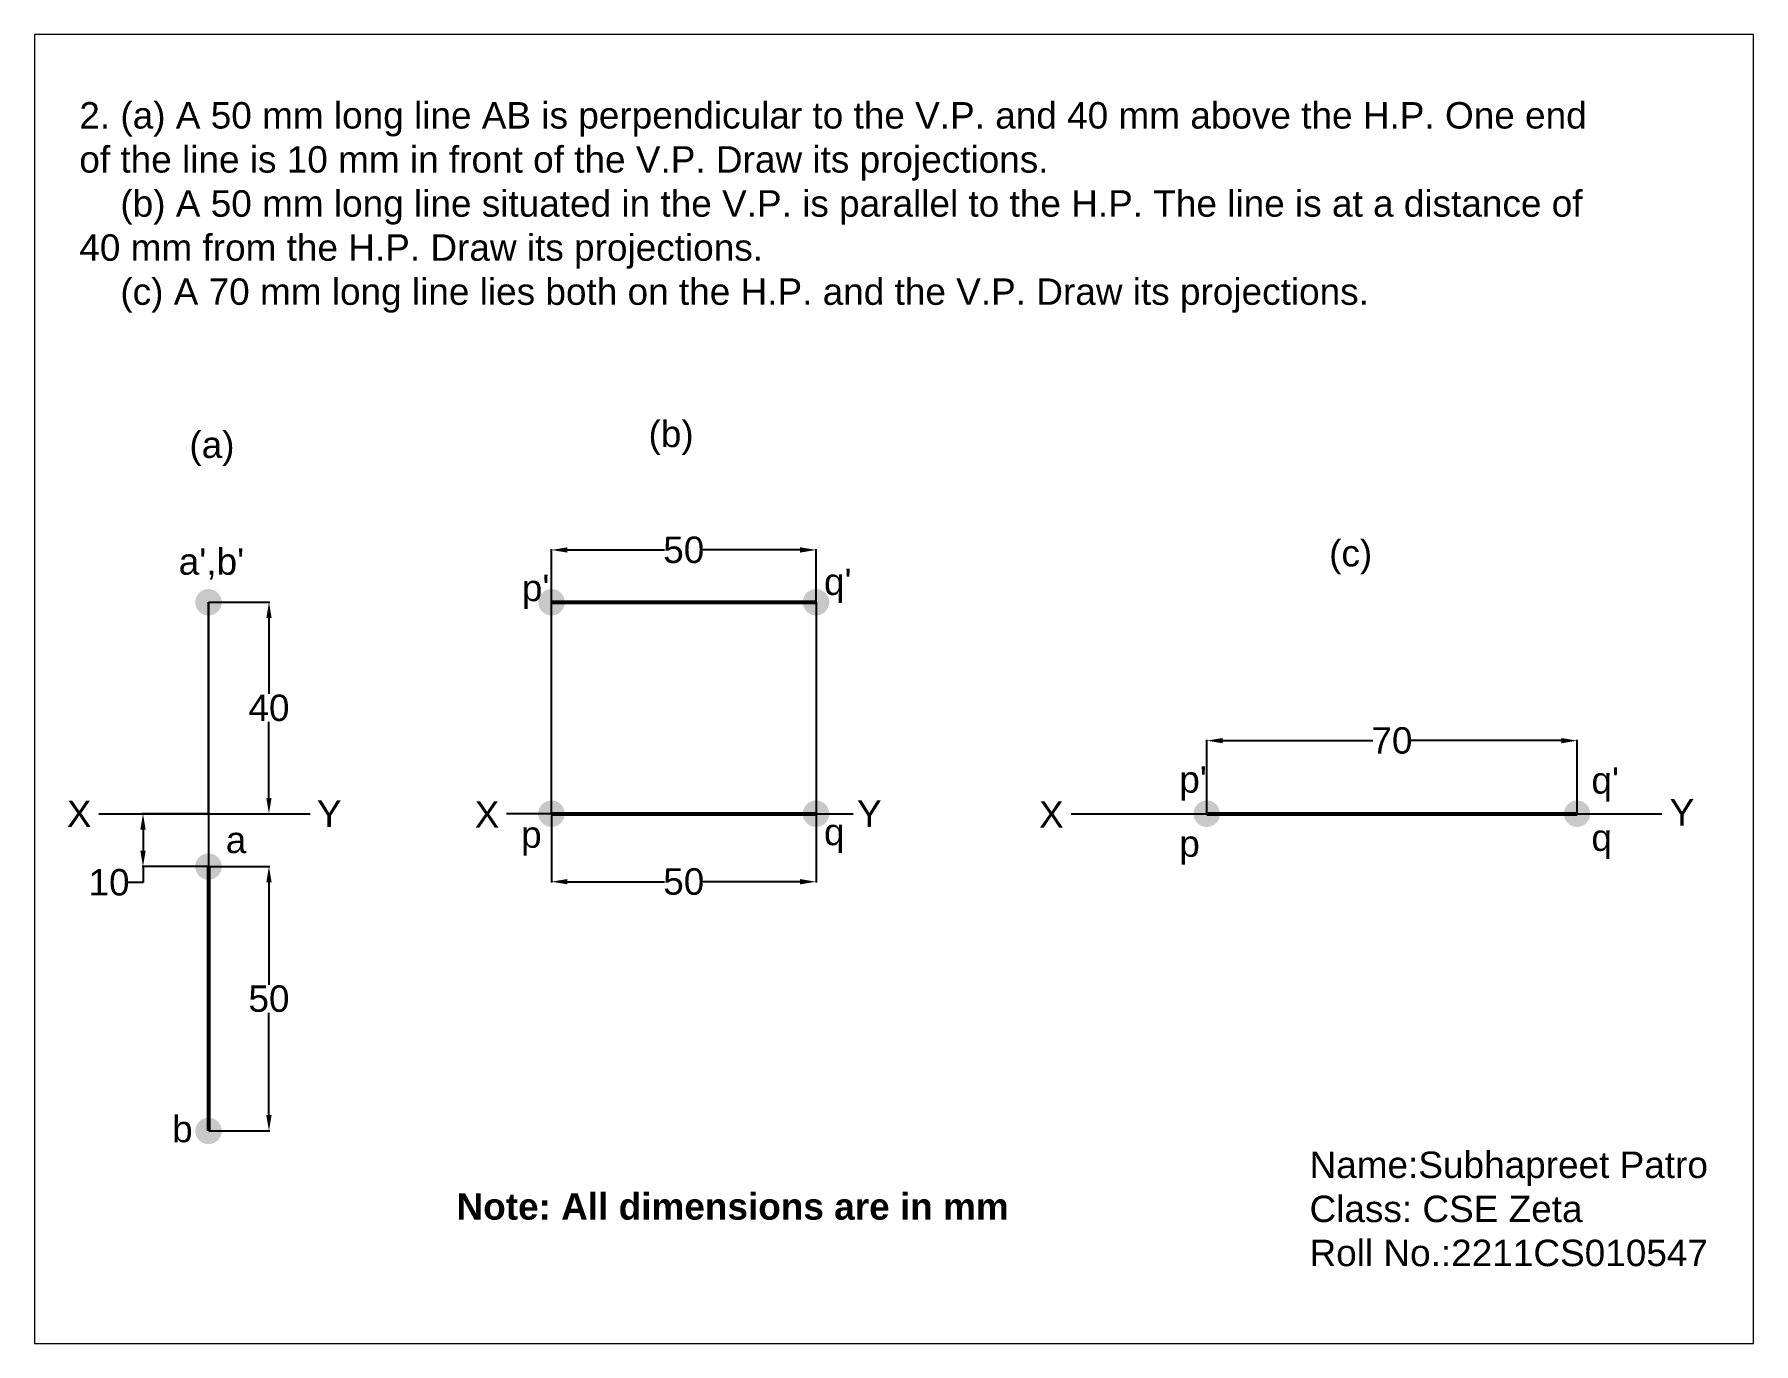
# Paper-space layout 'Layout2' of a CAD drawing. Header units: millimetres. Extents: x 1.05 to 9.45, y 0.8 to 7.2.
# The model-space entities are those that its viewports show. They can reach past a viewport. Long polylines and large blocks are cut down to what shows.
import ezdxf

# ---------------------------------------------------------------- set-up
doc = ezdxf.new("R2010")
doc.units = ezdxf.units.MM
doc.header["$MEASUREMENT"] = 0
doc.styles.get("Standard").update_dxf_attribs({"font": 'arial.ttf'})
doc.dimstyles.get("Standard").update_dxf_attribs({"dimtxt": 5, "dimasz": 3, "dimexe": 0.18, "dimexo": 0.0625, "dimgap": 0.09, "dimtad": 0, "dimtih": 1, "dimtoh": 1, "dimdec": 0, "dimzin": 0, "dimdsep": 46, "dimtxsty": 'Standard', "dimcen": 0.09, "dimadec": 0, "dimazin": 0, "dimtfac": 1, "dimtdec": 0, "dimtofl": 0, "dimtmove": 0, "dimatfit": 3, "dimfxl": 1, "dimtolj": 1, "dimtzin": 0, "dimarcsym": 0})

# ---------------------------------------------------------------- blocks, each defined once
blk = doc.blocks.new('*D9')
at = {"color": 0, "lineweight": -2, "transparency": 16777216}
for p, q in [((653.65, 365.74), (665.2, 365.74)), ((665.02, 362.74), (665.02, 348.39)), ((665.02, 328.74), (665.02, 343.1)), ((653.65, 325.74), (665.2, 325.74))]:
    blk.add_line(p, q, dxfattribs=at)
at = {"color": 0, "transparency": 16777216}
for points in [[(664.52, 362.74), (665.52, 362.74), (665.02, 365.74)], [(664.52, 328.74), (665.52, 328.74), (665.02, 325.74)]]:
    blk.add_solid(points, dxfattribs=at)
at = {"layer": 'Defpoints', "color": 0, "transparency": 16777216}
for p in [(653.59, 365.74), (653.59, 325.74), (665.02, 325.74)]:
    blk.add_point(p, dxfattribs=at)
at = {"color": 0, "transparency": 16777216, "insert": (665.02, 345.74), "char_height": 5, "attachment_point": 5}
blk.add_mtext('\\A1;40', dxfattribs=at)
blk = doc.blocks.new('*D10')
at = {"color": 0, "lineweight": -2, "transparency": 16777216}
for p, q in [((653.65, 315.74), (665.2, 315.74)), ((665.02, 312.74), (665.02, 293.39)), ((665.02, 268.74), (665.02, 288.1)), ((653.65, 265.74), (665.2, 265.74))]:
    blk.add_line(p, q, dxfattribs=at)
at = {"color": 0, "transparency": 16777216}
for points in [[(664.52, 312.74), (665.52, 312.74), (665.02, 315.74)], [(664.52, 268.74), (665.52, 268.74), (665.02, 265.74)]]:
    blk.add_solid(points, dxfattribs=at)
at = {"layer": 'Defpoints', "color": 0, "transparency": 16777216}
for p in [(653.59, 315.74), (665.02, 315.74), (653.59, 265.74)]:
    blk.add_point(p, dxfattribs=at)
at = {"color": 0, "transparency": 16777216, "insert": (665.02, 290.74), "char_height": 5, "attachment_point": 5}
blk.add_mtext('\\A1;50', dxfattribs=at)
blk = doc.blocks.new('*D11')
at = {"color": 0, "lineweight": -2, "transparency": 16777216}
for p, q in [((653.52, 325.74), (641.03, 325.74)), ((641.21, 322.74), (641.21, 318.74)), ((653.52, 315.74), (641.03, 315.74)), ((641.21, 315.74), (641.21, 312.74)), ((641.21, 312.74), (638.21, 312.74))]:
    blk.add_line(p, q, dxfattribs=at)
at = {"color": 0, "transparency": 16777216}
for points in [[(640.71, 322.74), (641.71, 322.74), (641.21, 325.74)], [(640.71, 318.74), (641.71, 318.74), (641.21, 315.74)]]:
    blk.add_solid(points, dxfattribs=at)
at = {"layer": 'Defpoints', "color": 0, "transparency": 16777216}
for p in [(653.59, 325.74), (641.21, 315.74), (653.59, 315.74)]:
    blk.add_point(p, dxfattribs=at)
at = {"color": 0, "transparency": 16777216, "insert": (634.79, 312.74), "char_height": 5, "attachment_point": 5}
blk.add_mtext('\\A1;10', dxfattribs=at)
blk = doc.blocks.new('*D12')
at = {"color": 0, "lineweight": -2, "transparency": 16777216}
for p, q in [((842.3, 325.81), (842.3, 339.74)), ((845.3, 339.56), (873.66, 339.56)), ((909.3, 339.56), (880.94, 339.56)), ((912.3, 325.81), (912.3, 339.74))]:
    blk.add_line(p, q, dxfattribs=at)
at = {"color": 0, "transparency": 16777216}
for points in [[(845.3, 340.06), (845.3, 339.06), (842.3, 339.56)], [(909.3, 340.06), (909.3, 339.06), (912.3, 339.56)]]:
    blk.add_solid(points, dxfattribs=at)
at = {"layer": 'Defpoints', "color": 0, "transparency": 16777216}
for p in [(912.3, 339.56), (842.3, 325.74), (912.3, 325.74)]:
    blk.add_point(p, dxfattribs=at)
at = {"color": 0, "transparency": 16777216, "insert": (877.3, 339.56), "char_height": 5, "attachment_point": 5}
blk.add_mtext('\\A1;70', dxfattribs=at)
blk = doc.blocks.new('*D17')
at = {"color": 0, "lineweight": -2, "transparency": 16777216}
for p, q in [((718.43, 365.81), (718.43, 375.8)), ((721.43, 375.62), (739.77, 375.62)), ((765.43, 375.62), (747.09, 375.62)), ((768.43, 365.81), (768.43, 375.8))]:
    blk.add_line(p, q, dxfattribs=at)
at = {"color": 0, "transparency": 16777216}
for points in [[(721.43, 376.12), (721.43, 375.12), (718.43, 375.62)], [(765.43, 376.12), (765.43, 375.12), (768.43, 375.62)]]:
    blk.add_solid(points, dxfattribs=at)
at = {"layer": 'Defpoints', "color": 0, "transparency": 16777216}
for p in [(768.43, 375.62), (718.43, 365.74), (768.43, 365.74)]:
    blk.add_point(p, dxfattribs=at)
at = {"color": 0, "transparency": 16777216, "insert": (743.43, 375.62), "char_height": 5, "attachment_point": 5}
blk.add_mtext('\\A1;50', dxfattribs=at)
blk = doc.blocks.new('*D18')
at = {"color": 0, "lineweight": -2, "transparency": 16777216}
for p, q in [((718.43, 325.68), (718.43, 312.7)), ((768.43, 325.68), (768.43, 312.7)), ((721.43, 312.88), (739.77, 312.88)), ((765.43, 312.88), (747.09, 312.88))]:
    blk.add_line(p, q, dxfattribs=at)
at = {"color": 0, "transparency": 16777216}
for points in [[(721.43, 313.38), (721.43, 312.38), (718.43, 312.88)], [(765.43, 313.38), (765.43, 312.38), (768.43, 312.88)]]:
    blk.add_solid(points, dxfattribs=at)
at = {"layer": 'Defpoints', "color": 0, "transparency": 16777216}
for p in [(718.43, 325.74), (768.43, 325.74), (768.43, 312.88)]:
    blk.add_point(p, dxfattribs=at)
at = {"color": 0, "transparency": 16777216, "insert": (743.43, 312.88), "char_height": 5, "attachment_point": 5}
blk.add_mtext('\\A1;50', dxfattribs=at)

msp = doc.modelspace()

# ---------------------------------------------------------------- linework, layer by layer
for p, q in [((653.59, 325.74), (653.59, 365.74)), ((653.59, 365.74), (653.59, 315.74)), ((718.43, 325.74), (718.43, 365.74)), ((768.43, 365.74), (768.43, 325.74)), ((632.88, 325.74), (672.81, 325.74)), ((718.43, 325.74), (709.94, 325.74)), ((768.43, 325.74), (775.43, 325.74)), ((816.69, 325.74), (928.32, 325.74))]:
    msp.add_line(p, q)
at = {"lineweight": 53}
for p, q in [((718.43, 365.74), (768.43, 365.74)), ((718.43, 325.74), (768.43, 325.74)), ((842.3, 325.74), (912.3, 325.74)), ((653.59, 315.74), (653.59, 265.74))]:
    msp.add_line(p, q, dxfattribs=at)
at = {"const_width": 2.5}
for points in [[(652.34, 365.74, 1), (654.84, 365.74, 1)], [(717.18, 365.74, 1), (719.68, 365.74, 1)], [(767.18, 365.74, 1), (769.68, 365.74, 1)], [(717.18, 325.74, 1), (719.68, 325.74, 1)], [(767.18, 325.74, 1), (769.68, 325.74, 1)], [(841.05, 325.74, 1), (843.55, 325.74, 1)], [(911.05, 325.74, 1), (913.55, 325.74, 1)], [(652.34, 315.74, 1), (654.84, 315.74, 1)], [(652.34, 265.74, 1), (654.84, 265.74, 1)]]:
    msp.add_lwpolyline(points, format="xyb", close=True, dxfattribs=at)

# ---------------------------------------------------------------- texts
at = {"char_height": 5, "attachment_point": 1}
for s, width, insert in [('2. (a) A 50 mm long line AB is perpendicular to the V.P. and 40 mm above the H.P. One end \\Pof the line is 10 mm in front of the V.P. Draw its projections.\\P    (b) A 50 mm long line situated in the V.P. is parallel to the H.P. The line is at a distance of \\P40 mm from the H.P. Draw its projections.\\P    (c) A 70 mm long line lies both on the H.P. and the V.P. Draw its projections.', 298.6834, (629.17, 460.32)), ('(b)', 16.6966, (736.77, 400.08)), ('(a)', 22.1264, (649.97, 398.02)), ('(c)', 20.5444, (865.43, 377.5)), ("a',b'", 10.3733, (647.96, 375.94)), ("p'", 6.534, (712.82, 370.94)), ("q'", 10.2929, (769.94, 372.11)), ("p'", 6.534, (837.1, 334.72)), ("q'", 10.2929, (915.01, 334.54)), ('Y', 12.5232, (674.08, 328.25)), ('Y', 12.5232, (776.18, 328.25)), ('Y', 12.5232, (929.8, 328.5)), ('X', 12.5232, (626.81, 328.22)), ('X', 12.5232, (703.91, 328.09)), ('X', 12.5232, (810.6, 328.09)), ('a', 6.6461, (656.86, 323.29)), ('p', 6.534, (712.68, 324.3)), ('q', 10.2929, (769.94, 324.79)), ('q', 10.2929, (915.01, 323.71)), ('p', 6.534, (837.1, 322.59)), ('b', 11.2983, (646.71, 268.61)), ('Name:Subhapreet Patro\\PClass: CSE Zeta\\PRoll No.:2211CS010547', 93.4346, (861.72, 261.84)), ('{\\fArial|b1|i0|c0|p34;Note: All dimensions are in mm}', 119.6567, (700.47, 253.96))]:
    msp.add_mtext_dynamic_manual_height_columns(s, width=width, gutter_width=25, heights=[0], dxfattribs=dict(at, insert=insert))

# ---------------------------------------------------------------- dimensions: what is measured, and where the dimension line sits
for base, p1, p2, picture, middle in [((768.43, 375.62), (718.43, 365.74), (768.43, 365.74), '*D17', (743.43, 375.62)), ((912.3, 339.56), (842.3, 325.74), (912.3, 325.74), '*D12', (877.3, 339.56)), ((768.43, 312.88), (718.43, 325.74), (768.43, 325.74), '*D18', (743.43, 312.88))]:
    dim = msp.add_linear_dim(base=base, p1=p1, p2=p2, dimstyle='Standard')
    dim.commit()
    dim.dimension.update_dxf_attribs({"geometry": picture, "text_midpoint": middle})
for base, p1, p2, picture, middle in [((665.02, 325.74), (653.59, 365.74), (653.59, 325.74), '*D9', (665.02, 345.74)), ((641.21, 315.74), (653.59, 325.74), (653.59, 315.74), '*D11', (634.79, 312.74)), ((665.02, 315.74), (653.59, 265.74), (653.59, 315.74), '*D10', (665.02, 290.74))]:
    dim = msp.add_linear_dim(base=base, p1=p1, p2=p2, angle=90, dimstyle='Standard')
    dim.commit()
    dim.dimension.update_dxf_attribs({"geometry": picture, "text_midpoint": middle})

psp = doc.layouts.new('Layout2')

# ---------------------------------------------------------------- viewports
at = {"layer": '0'}
psp.add_viewport(center=(5.25, 4), size=(8.4, 6.4), view_center_point=(783.1741, 349.324), view_height=247.614643, dxfattribs=at)

doc.saveas('drawing.dxf')
